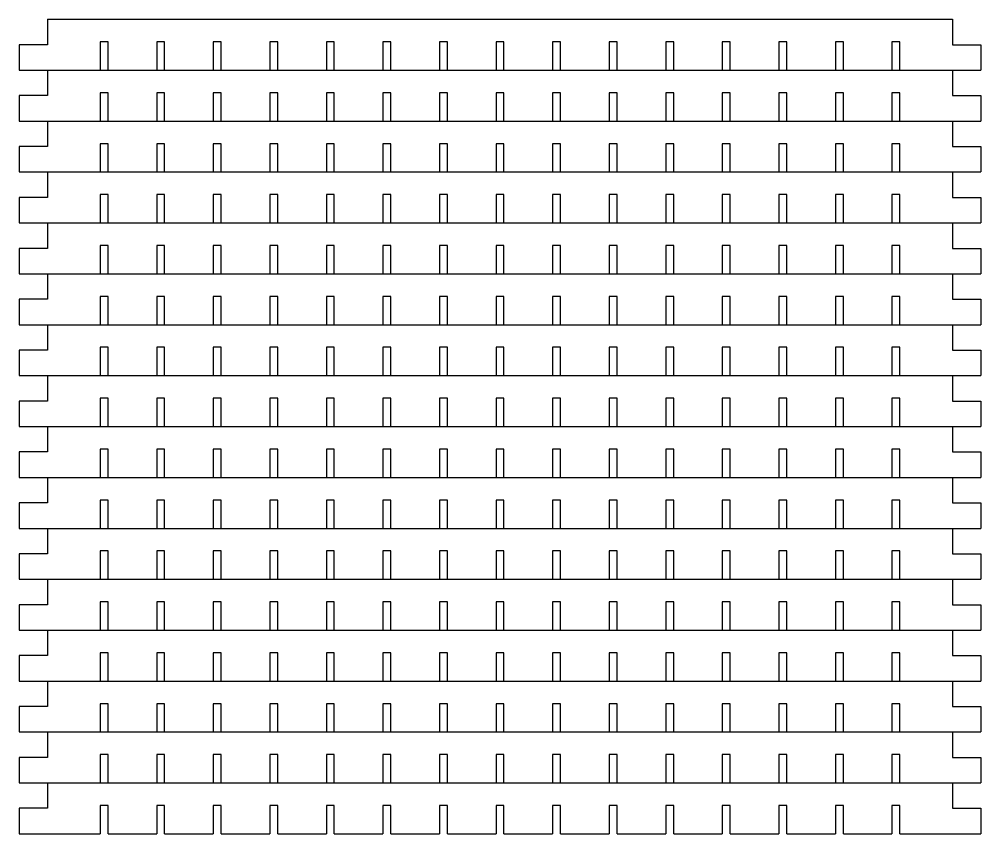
# Model space of a CAD drawing. Header units: millimetres. Extents: x 29 to 366, y 89 to 233.
# Drawn here: x 196.2 to 366.2, y 88.5 to 232.5 of the extents above; entities that cross this region are included whole.
import ezdxf

# ---------------------------------------------------------------- set-up
doc = ezdxf.new("R2010")
doc.units = ezdxf.units.MM

msp = doc.modelspace()

# ---------------------------------------------------------------- linework, layer by layer
at = {"color": 7, "linetype": 'Continuous', "lineweight": 25}
for p, q in [((201.25, 232.54), (201.25, 228.04)), ((201.25, 232.54), (361.25, 232.54)), ((361.25, 232.54), (361.25, 228.04)), ((196.25, 228.04), (196.25, 223.54)), ((201.25, 228.04), (196.25, 228.04)), ((211.95, 228.54), (210.55, 228.54)), ((210.55, 228.54), (210.55, 223.54)), ((211.95, 223.54), (211.95, 228.54)), ((221.95, 228.54), (220.55, 228.54)), ((220.55, 228.54), (220.55, 223.54)), ((221.95, 223.54), (221.95, 228.54)), ((231.95, 228.54), (230.55, 228.54)), ((230.55, 228.54), (230.55, 223.54)), ((231.95, 223.54), (231.95, 228.54)), ((241.95, 228.54), (240.55, 228.54)), ((240.55, 228.54), (240.55, 223.54)), ((241.95, 223.54), (241.95, 228.54)), ((251.95, 228.54), (250.55, 228.54)), ((250.55, 228.54), (250.55, 223.54)), ((251.95, 223.54), (251.95, 228.54)), ((261.95, 228.54), (260.55, 228.54)), ((260.55, 228.54), (260.55, 223.54)), ((261.95, 223.54), (261.95, 228.54)), ((271.95, 228.54), (270.55, 228.54)), ((270.55, 228.54), (270.55, 223.54)), ((271.95, 223.54), (271.95, 228.54)), ((281.95, 228.54), (280.55, 228.54)), ((280.55, 228.54), (280.55, 223.54)), ((281.95, 223.54), (281.95, 228.54)), ((291.95, 228.54), (290.55, 228.54)), ((290.55, 228.54), (290.55, 223.54)), ((291.95, 223.54), (291.95, 228.54)), ((301.95, 228.54), (300.55, 228.54)), ((300.55, 228.54), (300.55, 223.54)), ((301.95, 223.54), (301.95, 228.54)), ((311.95, 228.54), (310.55, 228.54)), ((310.55, 228.54), (310.55, 223.54)), ((311.95, 223.54), (311.95, 228.54)), ((321.95, 228.54), (320.55, 228.54)), ((320.55, 228.54), (320.55, 223.54)), ((321.95, 223.54), (321.95, 228.54)), ((331.95, 228.54), (330.55, 228.54)), ((330.55, 228.54), (330.55, 223.54)), ((331.95, 223.54), (331.95, 228.54)), ((341.95, 228.54), (340.55, 228.54)), ((340.55, 228.54), (340.55, 223.54)), ((341.95, 223.54), (341.95, 228.54)), ((351.95, 228.54), (350.55, 228.54)), ((350.55, 228.54), (350.55, 223.54)), ((351.95, 223.54), (351.95, 228.54)), ((361.25, 228.04), (366.25, 228.04)), ((366.25, 228.04), (366.25, 223.54)), ((196.25, 223.54), (210.55, 223.54)), ((201.25, 223.54), (201.25, 219.04)), ((201.25, 223.54), (361.25, 223.54)), ((211.95, 223.54), (220.55, 223.54)), ((221.95, 223.54), (230.55, 223.54)), ((231.95, 223.54), (240.55, 223.54)), ((241.95, 223.54), (250.55, 223.54)), ((251.95, 223.54), (260.55, 223.54)), ((261.95, 223.54), (270.55, 223.54)), ((271.95, 223.54), (280.55, 223.54)), ((281.95, 223.54), (290.55, 223.54)), ((291.95, 223.54), (300.55, 223.54)), ((301.95, 223.54), (310.55, 223.54)), ((311.95, 223.54), (320.55, 223.54)), ((321.95, 223.54), (330.55, 223.54)), ((331.95, 223.54), (340.55, 223.54)), ((341.95, 223.54), (350.55, 223.54)), ((351.95, 223.54), (366.25, 223.54)), ((361.25, 223.54), (361.25, 219.04)), ((211.95, 219.54), (210.55, 219.54)), ((210.55, 219.54), (210.55, 214.54)), ((211.95, 214.54), (211.95, 219.54)), ((221.95, 219.54), (220.55, 219.54)), ((220.55, 219.54), (220.55, 214.54)), ((221.95, 214.54), (221.95, 219.54)), ((231.95, 219.54), (230.55, 219.54)), ((230.55, 219.54), (230.55, 214.54)), ((231.95, 214.54), (231.95, 219.54)), ((240.55, 219.54), (240.55, 214.54)), ((241.95, 219.54), (240.55, 219.54)), ((241.95, 214.54), (241.95, 219.54)), ((250.55, 219.54), (250.55, 214.54)), ((251.95, 219.54), (250.55, 219.54)), ((251.95, 214.54), (251.95, 219.54)), ((260.55, 219.54), (260.55, 214.54)), ((261.95, 219.54), (260.55, 219.54)), ((261.95, 214.54), (261.95, 219.54)), ((270.55, 219.54), (270.55, 214.54)), ((271.95, 219.54), (270.55, 219.54)), ((271.95, 214.54), (271.95, 219.54)), ((280.55, 219.54), (280.55, 214.54)), ((281.95, 219.54), (280.55, 219.54)), ((281.95, 214.54), (281.95, 219.54)), ((290.55, 219.54), (290.55, 214.54)), ((291.95, 219.54), (290.55, 219.54)), ((291.95, 214.54), (291.95, 219.54)), ((301.95, 219.54), (300.55, 219.54)), ((300.55, 219.54), (300.55, 214.54)), ((301.95, 214.54), (301.95, 219.54)), ((310.55, 219.54), (310.55, 214.54)), ((311.95, 219.54), (310.55, 219.54)), ((311.95, 214.54), (311.95, 219.54)), ((321.95, 219.54), (320.55, 219.54)), ((320.55, 219.54), (320.55, 214.54)), ((321.95, 214.54), (321.95, 219.54)), ((330.55, 219.54), (330.55, 214.54)), ((331.95, 219.54), (330.55, 219.54)), ((331.95, 214.54), (331.95, 219.54)), ((341.95, 219.54), (340.55, 219.54)), ((340.55, 219.54), (340.55, 214.54)), ((341.95, 214.54), (341.95, 219.54)), ((351.95, 219.54), (350.55, 219.54)), ((350.55, 219.54), (350.55, 214.54)), ((351.95, 214.54), (351.95, 219.54)), ((196.25, 219.04), (196.25, 214.54)), ((201.25, 219.04), (196.25, 219.04)), ((361.25, 219.04), (366.25, 219.04)), ((366.25, 219.04), (366.25, 214.54)), ((196.25, 214.54), (210.55, 214.54)), ((201.25, 214.54), (201.25, 210.04)), ((201.25, 214.54), (361.25, 214.54)), ((211.95, 214.54), (220.55, 214.54)), ((221.95, 214.54), (230.55, 214.54)), ((231.95, 214.54), (240.55, 214.54)), ((241.95, 214.54), (250.55, 214.54)), ((251.95, 214.54), (260.55, 214.54)), ((261.95, 214.54), (270.55, 214.54)), ((271.95, 214.54), (280.55, 214.54)), ((281.95, 214.54), (290.55, 214.54)), ((291.95, 214.54), (300.55, 214.54)), ((301.95, 214.54), (310.55, 214.54)), ((311.95, 214.54), (320.55, 214.54)), ((321.95, 214.54), (330.55, 214.54)), ((331.95, 214.54), (340.55, 214.54)), ((341.95, 214.54), (350.55, 214.54)), ((351.95, 214.54), (366.25, 214.54)), ((361.25, 214.54), (361.25, 210.04)), ((196.25, 210.04), (196.25, 205.54)), ((201.25, 210.04), (196.25, 210.04)), ((211.95, 210.54), (210.55, 210.54)), ((210.55, 210.54), (210.55, 205.54)), ((211.95, 205.54), (211.95, 210.54)), ((221.95, 210.54), (220.55, 210.54)), ((220.55, 210.54), (220.55, 205.54)), ((221.95, 205.54), (221.95, 210.54)), ((231.95, 210.54), (230.55, 210.54)), ((230.55, 210.54), (230.55, 205.54)), ((231.95, 205.54), (231.95, 210.54)), ((241.95, 210.54), (240.55, 210.54)), ((240.55, 210.54), (240.55, 205.54)), ((241.95, 205.54), (241.95, 210.54)), ((251.95, 210.54), (250.55, 210.54)), ((250.55, 210.54), (250.55, 205.54)), ((251.95, 205.54), (251.95, 210.54)), ((261.95, 210.54), (260.55, 210.54)), ((260.55, 210.54), (260.55, 205.54)), ((261.95, 205.54), (261.95, 210.54)), ((271.95, 210.54), (270.55, 210.54)), ((270.55, 210.54), (270.55, 205.54)), ((271.95, 205.54), (271.95, 210.54)), ((281.95, 210.54), (280.55, 210.54)), ((280.55, 210.54), (280.55, 205.54)), ((281.95, 205.54), (281.95, 210.54)), ((291.95, 210.54), (290.55, 210.54)), ((290.55, 210.54), (290.55, 205.54)), ((291.95, 205.54), (291.95, 210.54)), ((301.95, 210.54), (300.55, 210.54)), ((300.55, 210.54), (300.55, 205.54)), ((301.95, 205.54), (301.95, 210.54)), ((311.95, 210.54), (310.55, 210.54)), ((310.55, 210.54), (310.55, 205.54)), ((311.95, 205.54), (311.95, 210.54)), ((321.95, 210.54), (320.55, 210.54)), ((320.55, 210.54), (320.55, 205.54)), ((321.95, 205.54), (321.95, 210.54)), ((331.95, 210.54), (330.55, 210.54)), ((330.55, 210.54), (330.55, 205.54)), ((331.95, 205.54), (331.95, 210.54)), ((341.95, 210.54), (340.55, 210.54)), ((340.55, 210.54), (340.55, 205.54)), ((341.95, 205.54), (341.95, 210.54)), ((351.95, 210.54), (350.55, 210.54)), ((350.55, 210.54), (350.55, 205.54)), ((351.95, 205.54), (351.95, 210.54)), ((361.25, 210.04), (366.25, 210.04)), ((366.25, 210.04), (366.25, 205.54)), ((196.25, 205.54), (210.55, 205.54)), ((201.25, 205.54), (201.25, 201.04)), ((201.25, 205.54), (361.25, 205.54)), ((211.95, 205.54), (220.55, 205.54)), ((221.95, 205.54), (230.55, 205.54)), ((231.95, 205.54), (240.55, 205.54)), ((241.95, 205.54), (250.55, 205.54)), ((251.95, 205.54), (260.55, 205.54)), ((261.95, 205.54), (270.55, 205.54)), ((271.95, 205.54), (280.55, 205.54)), ((281.95, 205.54), (290.55, 205.54)), ((291.95, 205.54), (300.55, 205.54)), ((301.95, 205.54), (310.55, 205.54)), ((311.95, 205.54), (320.55, 205.54)), ((321.95, 205.54), (330.55, 205.54)), ((331.95, 205.54), (340.55, 205.54)), ((341.95, 205.54), (350.55, 205.54)), ((351.95, 205.54), (366.25, 205.54)), ((361.25, 205.54), (361.25, 201.04)), ((196.25, 201.04), (196.25, 196.54)), ((201.25, 201.04), (196.25, 201.04)), ((211.95, 201.54), (210.55, 201.54)), ((210.55, 201.54), (210.55, 196.54)), ((211.95, 196.54), (211.95, 201.54)), ((221.95, 201.54), (220.55, 201.54)), ((220.55, 201.54), (220.55, 196.54)), ((221.95, 196.54), (221.95, 201.54)), ((231.95, 201.54), (230.55, 201.54)), ((230.55, 201.54), (230.55, 196.54)), ((231.95, 196.54), (231.95, 201.54)), ((241.95, 201.54), (240.55, 201.54)), ((240.55, 201.54), (240.55, 196.54)), ((241.95, 196.54), (241.95, 201.54)), ((251.95, 201.54), (250.55, 201.54)), ((250.55, 201.54), (250.55, 196.54)), ((251.95, 196.54), (251.95, 201.54)), ((261.95, 201.54), (260.55, 201.54)), ((260.55, 201.54), (260.55, 196.54)), ((261.95, 196.54), (261.95, 201.54)), ((271.95, 201.54), (270.55, 201.54)), ((270.55, 201.54), (270.55, 196.54)), ((271.95, 196.54), (271.95, 201.54)), ((281.95, 201.54), (280.55, 201.54)), ((280.55, 201.54), (280.55, 196.54)), ((281.95, 196.54), (281.95, 201.54)), ((291.95, 201.54), (290.55, 201.54)), ((290.55, 201.54), (290.55, 196.54)), ((291.95, 196.54), (291.95, 201.54)), ((301.95, 201.54), (300.55, 201.54)), ((300.55, 201.54), (300.55, 196.54)), ((301.95, 196.54), (301.95, 201.54)), ((311.95, 201.54), (310.55, 201.54)), ((310.55, 201.54), (310.55, 196.54)), ((311.95, 196.54), (311.95, 201.54)), ((321.95, 201.54), (320.55, 201.54)), ((320.55, 201.54), (320.55, 196.54)), ((321.95, 196.54), (321.95, 201.54)), ((331.95, 201.54), (330.55, 201.54)), ((330.55, 201.54), (330.55, 196.54)), ((331.95, 196.54), (331.95, 201.54)), ((341.95, 201.54), (340.55, 201.54)), ((340.55, 201.54), (340.55, 196.54)), ((341.95, 196.54), (341.95, 201.54)), ((351.95, 201.54), (350.55, 201.54)), ((350.55, 201.54), (350.55, 196.54)), ((351.95, 196.54), (351.95, 201.54)), ((361.25, 201.04), (366.25, 201.04)), ((366.25, 201.04), (366.25, 196.54)), ((196.25, 196.54), (210.55, 196.54)), ((201.25, 196.54), (201.25, 192.04)), ((201.25, 196.54), (361.25, 196.54)), ((211.95, 196.54), (220.55, 196.54)), ((221.95, 196.54), (230.55, 196.54)), ((231.95, 196.54), (240.55, 196.54)), ((241.95, 196.54), (250.55, 196.54)), ((251.95, 196.54), (260.55, 196.54)), ((261.95, 196.54), (270.55, 196.54)), ((271.95, 196.54), (280.55, 196.54)), ((281.95, 196.54), (290.55, 196.54)), ((291.95, 196.54), (300.55, 196.54)), ((301.95, 196.54), (310.55, 196.54)), ((311.95, 196.54), (320.55, 196.54)), ((321.95, 196.54), (330.55, 196.54)), ((331.95, 196.54), (340.55, 196.54)), ((341.95, 196.54), (350.55, 196.54)), ((351.95, 196.54), (366.25, 196.54)), ((361.25, 196.54), (361.25, 192.04)), ((211.95, 192.54), (210.55, 192.54)), ((210.55, 192.54), (210.55, 187.54)), ((211.95, 187.54), (211.95, 192.54)), ((221.95, 192.54), (220.55, 192.54)), ((220.55, 192.54), (220.55, 187.54)), ((221.95, 187.54), (221.95, 192.54)), ((231.95, 192.54), (230.55, 192.54)), ((230.55, 192.54), (230.55, 187.54)), ((231.95, 187.54), (231.95, 192.54)), ((241.95, 192.54), (240.55, 192.54)), ((240.55, 192.54), (240.55, 187.54)), ((241.95, 187.54), (241.95, 192.54)), ((251.95, 192.54), (250.55, 192.54)), ((250.55, 192.54), (250.55, 187.54)), ((251.95, 187.54), (251.95, 192.54)), ((261.95, 192.54), (260.55, 192.54)), ((260.55, 192.54), (260.55, 187.54)), ((261.95, 187.54), (261.95, 192.54)), ((271.95, 192.54), (270.55, 192.54)), ((270.55, 192.54), (270.55, 187.54)), ((271.95, 187.54), (271.95, 192.54)), ((281.95, 192.54), (280.55, 192.54)), ((280.55, 192.54), (280.55, 187.54)), ((281.95, 187.54), (281.95, 192.54)), ((291.95, 192.54), (290.55, 192.54)), ((290.55, 192.54), (290.55, 187.54)), ((291.95, 187.54), (291.95, 192.54)), ((301.95, 192.54), (300.55, 192.54)), ((300.55, 192.54), (300.55, 187.54)), ((301.95, 187.54), (301.95, 192.54)), ((311.95, 192.54), (310.55, 192.54)), ((310.55, 192.54), (310.55, 187.54)), ((311.95, 187.54), (311.95, 192.54)), ((321.95, 192.54), (320.55, 192.54)), ((320.55, 192.54), (320.55, 187.54)), ((321.95, 187.54), (321.95, 192.54)), ((331.95, 192.54), (330.55, 192.54)), ((330.55, 192.54), (330.55, 187.54)), ((331.95, 187.54), (331.95, 192.54)), ((341.95, 192.54), (340.55, 192.54)), ((340.55, 192.54), (340.55, 187.54)), ((341.95, 187.54), (341.95, 192.54)), ((351.95, 192.54), (350.55, 192.54)), ((350.55, 192.54), (350.55, 187.54)), ((351.95, 187.54), (351.95, 192.54)), ((196.25, 192.04), (196.25, 187.54)), ((201.25, 192.04), (196.25, 192.04)), ((361.25, 192.04), (366.25, 192.04)), ((366.25, 192.04), (366.25, 187.54)), ((196.25, 187.54), (210.55, 187.54)), ((201.25, 187.54), (201.25, 183.04)), ((201.25, 187.54), (361.25, 187.54)), ((211.95, 187.54), (220.55, 187.54)), ((221.95, 187.54), (230.55, 187.54)), ((231.95, 187.54), (240.55, 187.54)), ((241.95, 187.54), (250.55, 187.54)), ((251.95, 187.54), (260.55, 187.54)), ((261.95, 187.54), (270.55, 187.54)), ((271.95, 187.54), (280.55, 187.54)), ((281.95, 187.54), (290.55, 187.54)), ((291.95, 187.54), (300.55, 187.54)), ((301.95, 187.54), (310.55, 187.54)), ((311.95, 187.54), (320.55, 187.54)), ((321.95, 187.54), (330.55, 187.54)), ((331.95, 187.54), (340.55, 187.54)), ((341.95, 187.54), (350.55, 187.54)), ((351.95, 187.54), (366.25, 187.54)), ((361.25, 187.54), (361.25, 183.04)), ((196.25, 183.04), (196.25, 178.54)), ((201.25, 183.04), (196.25, 183.04)), ((211.95, 183.54), (210.55, 183.54)), ((210.55, 183.54), (210.55, 178.54)), ((211.95, 178.54), (211.95, 183.54)), ((221.95, 183.54), (220.55, 183.54)), ((220.55, 183.54), (220.55, 178.54)), ((221.95, 178.54), (221.95, 183.54)), ((231.95, 183.54), (230.55, 183.54)), ((230.55, 183.54), (230.55, 178.54)), ((231.95, 178.54), (231.95, 183.54)), ((241.95, 183.54), (240.55, 183.54)), ((240.55, 183.54), (240.55, 178.54)), ((241.95, 178.54), (241.95, 183.54)), ((251.95, 183.54), (250.55, 183.54)), ((250.55, 183.54), (250.55, 178.54)), ((251.95, 178.54), (251.95, 183.54)), ((261.95, 183.54), (260.55, 183.54)), ((260.55, 183.54), (260.55, 178.54)), ((261.95, 178.54), (261.95, 183.54)), ((271.95, 183.54), (270.55, 183.54)), ((270.55, 183.54), (270.55, 178.54)), ((271.95, 178.54), (271.95, 183.54)), ((281.95, 183.54), (280.55, 183.54)), ((280.55, 183.54), (280.55, 178.54)), ((281.95, 178.54), (281.95, 183.54)), ((291.95, 183.54), (290.55, 183.54)), ((290.55, 183.54), (290.55, 178.54)), ((291.95, 178.54), (291.95, 183.54)), ((301.95, 183.54), (300.55, 183.54)), ((300.55, 183.54), (300.55, 178.54)), ((301.95, 178.54), (301.95, 183.54)), ((311.95, 183.54), (310.55, 183.54)), ((310.55, 183.54), (310.55, 178.54)), ((311.95, 178.54), (311.95, 183.54)), ((321.95, 183.54), (320.55, 183.54)), ((320.55, 183.54), (320.55, 178.54)), ((321.95, 178.54), (321.95, 183.54)), ((331.95, 183.54), (330.55, 183.54)), ((330.55, 183.54), (330.55, 178.54)), ((331.95, 178.54), (331.95, 183.54)), ((341.95, 183.54), (340.55, 183.54)), ((340.55, 183.54), (340.55, 178.54)), ((341.95, 178.54), (341.95, 183.54)), ((351.95, 183.54), (350.55, 183.54)), ((350.55, 183.54), (350.55, 178.54)), ((351.95, 178.54), (351.95, 183.54)), ((361.25, 183.04), (366.25, 183.04)), ((366.25, 183.04), (366.25, 178.54)), ((196.25, 178.54), (210.55, 178.54)), ((201.25, 178.54), (201.25, 174.04)), ((201.25, 178.54), (361.25, 178.54)), ((211.95, 178.54), (220.55, 178.54)), ((221.95, 178.54), (230.55, 178.54)), ((231.95, 178.54), (240.55, 178.54)), ((241.95, 178.54), (250.55, 178.54)), ((251.95, 178.54), (260.55, 178.54)), ((261.95, 178.54), (270.55, 178.54)), ((271.95, 178.54), (280.55, 178.54)), ((281.95, 178.54), (290.55, 178.54)), ((291.95, 178.54), (300.55, 178.54)), ((301.95, 178.54), (310.55, 178.54)), ((311.95, 178.54), (320.55, 178.54)), ((321.95, 178.54), (330.55, 178.54)), ((331.95, 178.54), (340.55, 178.54)), ((341.95, 178.54), (350.55, 178.54)), ((351.95, 178.54), (366.25, 178.54)), ((361.25, 178.54), (361.25, 174.04)), ((196.25, 174.04), (196.25, 169.54)), ((201.25, 174.04), (196.25, 174.04)), ((211.95, 174.54), (210.55, 174.54)), ((210.55, 174.54), (210.55, 169.54)), ((211.95, 169.54), (211.95, 174.54)), ((221.95, 174.54), (220.55, 174.54)), ((220.55, 174.54), (220.55, 169.54)), ((221.95, 169.54), (221.95, 174.54)), ((231.95, 174.54), (230.55, 174.54)), ((230.55, 174.54), (230.55, 169.54)), ((231.95, 169.54), (231.95, 174.54)), ((241.95, 174.54), (240.55, 174.54)), ((240.55, 174.54), (240.55, 169.54)), ((241.95, 169.54), (241.95, 174.54)), ((251.95, 174.54), (250.55, 174.54)), ((250.55, 174.54), (250.55, 169.54)), ((251.95, 169.54), (251.95, 174.54)), ((261.95, 174.54), (260.55, 174.54)), ((260.55, 174.54), (260.55, 169.54)), ((261.95, 169.54), (261.95, 174.54)), ((271.95, 174.54), (270.55, 174.54)), ((270.55, 174.54), (270.55, 169.54)), ((271.95, 169.54), (271.95, 174.54)), ((281.95, 174.54), (280.55, 174.54)), ((280.55, 174.54), (280.55, 169.54)), ((281.95, 169.54), (281.95, 174.54)), ((291.95, 174.54), (290.55, 174.54)), ((290.55, 174.54), (290.55, 169.54)), ((291.95, 169.54), (291.95, 174.54)), ((301.95, 174.54), (300.55, 174.54)), ((300.55, 174.54), (300.55, 169.54)), ((301.95, 169.54), (301.95, 174.54)), ((311.95, 174.54), (310.55, 174.54)), ((310.55, 174.54), (310.55, 169.54)), ((311.95, 169.54), (311.95, 174.54)), ((321.95, 174.54), (320.55, 174.54)), ((320.55, 174.54), (320.55, 169.54)), ((321.95, 169.54), (321.95, 174.54)), ((331.95, 174.54), (330.55, 174.54)), ((330.55, 174.54), (330.55, 169.54)), ((331.95, 169.54), (331.95, 174.54)), ((341.95, 174.54), (340.55, 174.54)), ((340.55, 174.54), (340.55, 169.54)), ((341.95, 169.54), (341.95, 174.54)), ((351.95, 174.54), (350.55, 174.54)), ((350.55, 174.54), (350.55, 169.54)), ((351.95, 169.54), (351.95, 174.54)), ((361.25, 174.04), (366.25, 174.04)), ((366.25, 174.04), (366.25, 169.54)), ((196.25, 169.54), (210.55, 169.54)), ((201.25, 169.54), (201.25, 165.04)), ((201.25, 169.54), (361.25, 169.54)), ((211.95, 169.54), (220.55, 169.54)), ((221.95, 169.54), (230.55, 169.54)), ((231.95, 169.54), (240.55, 169.54)), ((241.95, 169.54), (250.55, 169.54)), ((251.95, 169.54), (260.55, 169.54)), ((261.95, 169.54), (270.55, 169.54)), ((271.95, 169.54), (280.55, 169.54)), ((281.95, 169.54), (290.55, 169.54)), ((291.95, 169.54), (300.55, 169.54)), ((301.95, 169.54), (310.55, 169.54)), ((311.95, 169.54), (320.55, 169.54)), ((321.95, 169.54), (330.55, 169.54)), ((331.95, 169.54), (340.55, 169.54)), ((341.95, 169.54), (350.55, 169.54)), ((351.95, 169.54), (366.25, 169.54)), ((361.25, 169.54), (361.25, 165.04)), ((196.25, 165.04), (196.25, 160.54)), ((201.25, 165.04), (196.25, 165.04)), ((211.95, 165.54), (210.55, 165.54)), ((210.55, 165.54), (210.55, 160.54)), ((211.95, 160.54), (211.95, 165.54)), ((221.95, 165.54), (220.55, 165.54)), ((220.55, 165.54), (220.55, 160.54)), ((221.95, 160.54), (221.95, 165.54)), ((231.95, 165.54), (230.55, 165.54)), ((230.55, 165.54), (230.55, 160.54)), ((231.95, 160.54), (231.95, 165.54)), ((241.95, 165.54), (240.55, 165.54)), ((240.55, 165.54), (240.55, 160.54)), ((241.95, 160.54), (241.95, 165.54)), ((251.95, 165.54), (250.55, 165.54)), ((250.55, 165.54), (250.55, 160.54)), ((251.95, 160.54), (251.95, 165.54)), ((261.95, 165.54), (260.55, 165.54)), ((260.55, 165.54), (260.55, 160.54)), ((261.95, 160.54), (261.95, 165.54)), ((271.95, 165.54), (270.55, 165.54)), ((270.55, 165.54), (270.55, 160.54)), ((271.95, 160.54), (271.95, 165.54)), ((281.95, 165.54), (280.55, 165.54)), ((280.55, 165.54), (280.55, 160.54)), ((281.95, 160.54), (281.95, 165.54)), ((291.95, 165.54), (290.55, 165.54)), ((290.55, 165.54), (290.55, 160.54)), ((291.95, 160.54), (291.95, 165.54)), ((301.95, 165.54), (300.55, 165.54)), ((300.55, 165.54), (300.55, 160.54)), ((301.95, 160.54), (301.95, 165.54)), ((311.95, 165.54), (310.55, 165.54)), ((310.55, 165.54), (310.55, 160.54)), ((311.95, 160.54), (311.95, 165.54)), ((321.95, 165.54), (320.55, 165.54)), ((320.55, 165.54), (320.55, 160.54)), ((321.95, 160.54), (321.95, 165.54)), ((331.95, 165.54), (330.55, 165.54)), ((330.55, 165.54), (330.55, 160.54)), ((331.95, 160.54), (331.95, 165.54)), ((341.95, 165.54), (340.55, 165.54)), ((340.55, 165.54), (340.55, 160.54)), ((341.95, 160.54), (341.95, 165.54)), ((351.95, 165.54), (350.55, 165.54)), ((350.55, 165.54), (350.55, 160.54)), ((351.95, 160.54), (351.95, 165.54)), ((361.25, 165.04), (366.25, 165.04)), ((366.25, 165.04), (366.25, 160.54)), ((196.25, 160.54), (210.55, 160.54)), ((201.25, 160.54), (201.25, 156.04)), ((201.25, 160.54), (361.25, 160.54)), ((211.95, 160.54), (220.55, 160.54)), ((221.95, 160.54), (230.55, 160.54)), ((231.95, 160.54), (240.55, 160.54)), ((241.95, 160.54), (250.55, 160.54)), ((251.95, 160.54), (260.55, 160.54)), ((261.95, 160.54), (270.55, 160.54)), ((271.95, 160.54), (280.55, 160.54)), ((281.95, 160.54), (290.55, 160.54)), ((291.95, 160.54), (300.55, 160.54)), ((301.95, 160.54), (310.55, 160.54)), ((311.95, 160.54), (320.55, 160.54)), ((321.95, 160.54), (330.55, 160.54)), ((331.95, 160.54), (340.55, 160.54)), ((341.95, 160.54), (350.55, 160.54)), ((351.95, 160.54), (366.25, 160.54)), ((361.25, 160.54), (361.25, 156.04)), ((211.95, 156.54), (210.55, 156.54)), ((210.55, 156.54), (210.55, 151.54)), ((211.95, 151.54), (211.95, 156.54)), ((221.95, 156.54), (220.55, 156.54)), ((220.55, 156.54), (220.55, 151.54)), ((221.95, 151.54), (221.95, 156.54)), ((231.95, 156.54), (230.55, 156.54)), ((230.55, 156.54), (230.55, 151.54)), ((231.95, 151.54), (231.95, 156.54)), ((241.95, 156.54), (240.55, 156.54)), ((240.55, 156.54), (240.55, 151.54)), ((241.95, 151.54), (241.95, 156.54)), ((251.95, 156.54), (250.55, 156.54)), ((250.55, 156.54), (250.55, 151.54)), ((251.95, 151.54), (251.95, 156.54)), ((261.95, 156.54), (260.55, 156.54)), ((260.55, 156.54), (260.55, 151.54)), ((261.95, 151.54), (261.95, 156.54)), ((271.95, 156.54), (270.55, 156.54)), ((270.55, 156.54), (270.55, 151.54)), ((271.95, 151.54), (271.95, 156.54)), ((281.95, 156.54), (280.55, 156.54)), ((280.55, 156.54), (280.55, 151.54)), ((281.95, 151.54), (281.95, 156.54)), ((291.95, 156.54), (290.55, 156.54)), ((290.55, 156.54), (290.55, 151.54)), ((291.95, 151.54), (291.95, 156.54)), ((301.95, 156.54), (300.55, 156.54)), ((300.55, 156.54), (300.55, 151.54)), ((301.95, 151.54), (301.95, 156.54)), ((311.95, 156.54), (310.55, 156.54)), ((310.55, 156.54), (310.55, 151.54)), ((311.95, 151.54), (311.95, 156.54)), ((321.95, 156.54), (320.55, 156.54)), ((320.55, 156.54), (320.55, 151.54)), ((321.95, 151.54), (321.95, 156.54)), ((331.95, 156.54), (330.55, 156.54)), ((330.55, 156.54), (330.55, 151.54)), ((331.95, 151.54), (331.95, 156.54)), ((341.95, 156.54), (340.55, 156.54)), ((340.55, 156.54), (340.55, 151.54)), ((341.95, 151.54), (341.95, 156.54)), ((351.95, 156.54), (350.55, 156.54)), ((350.55, 156.54), (350.55, 151.54)), ((351.95, 151.54), (351.95, 156.54)), ((196.25, 156.04), (196.25, 151.54)), ((201.25, 156.04), (196.25, 156.04)), ((361.25, 156.04), (366.25, 156.04)), ((366.25, 156.04), (366.25, 151.54)), ((196.25, 151.54), (210.55, 151.54)), ((201.25, 151.54), (201.25, 147.04)), ((201.25, 151.54), (361.25, 151.54)), ((211.95, 151.54), (220.55, 151.54)), ((221.95, 151.54), (230.55, 151.54)), ((231.95, 151.54), (240.55, 151.54)), ((241.95, 151.54), (250.55, 151.54)), ((251.95, 151.54), (260.55, 151.54)), ((261.95, 151.54), (270.55, 151.54)), ((271.95, 151.54), (280.55, 151.54)), ((281.95, 151.54), (290.55, 151.54)), ((291.95, 151.54), (300.55, 151.54)), ((301.95, 151.54), (310.55, 151.54)), ((311.95, 151.54), (320.55, 151.54)), ((321.95, 151.54), (330.55, 151.54)), ((331.95, 151.54), (340.55, 151.54)), ((341.95, 151.54), (350.55, 151.54)), ((351.95, 151.54), (366.25, 151.54)), ((361.25, 151.54), (361.25, 147.04)), ((196.25, 147.04), (196.25, 142.54)), ((201.25, 147.04), (196.25, 147.04)), ((211.95, 147.54), (210.55, 147.54)), ((210.55, 147.54), (210.55, 142.54)), ((211.95, 142.54), (211.95, 147.54)), ((221.95, 147.54), (220.55, 147.54)), ((220.55, 147.54), (220.55, 142.54)), ((221.95, 142.54), (221.95, 147.54)), ((231.95, 147.54), (230.55, 147.54)), ((230.55, 147.54), (230.55, 142.54)), ((231.95, 142.54), (231.95, 147.54)), ((241.95, 147.54), (240.55, 147.54)), ((240.55, 147.54), (240.55, 142.54)), ((241.95, 142.54), (241.95, 147.54)), ((251.95, 147.54), (250.55, 147.54)), ((250.55, 147.54), (250.55, 142.54)), ((251.95, 142.54), (251.95, 147.54)), ((261.95, 147.54), (260.55, 147.54)), ((260.55, 147.54), (260.55, 142.54)), ((261.95, 142.54), (261.95, 147.54)), ((271.95, 147.54), (270.55, 147.54)), ((270.55, 147.54), (270.55, 142.54)), ((271.95, 142.54), (271.95, 147.54)), ((281.95, 147.54), (280.55, 147.54)), ((280.55, 147.54), (280.55, 142.54)), ((281.95, 142.54), (281.95, 147.54)), ((291.95, 147.54), (290.55, 147.54)), ((290.55, 147.54), (290.55, 142.54)), ((291.95, 142.54), (291.95, 147.54)), ((301.95, 147.54), (300.55, 147.54)), ((300.55, 147.54), (300.55, 142.54)), ((301.95, 142.54), (301.95, 147.54)), ((311.95, 147.54), (310.55, 147.54)), ((310.55, 147.54), (310.55, 142.54)), ((311.95, 142.54), (311.95, 147.54)), ((321.95, 147.54), (320.55, 147.54)), ((320.55, 147.54), (320.55, 142.54)), ((321.95, 142.54), (321.95, 147.54)), ((331.95, 147.54), (330.55, 147.54)), ((330.55, 147.54), (330.55, 142.54)), ((331.95, 142.54), (331.95, 147.54)), ((341.95, 147.54), (340.55, 147.54)), ((340.55, 147.54), (340.55, 142.54)), ((341.95, 142.54), (341.95, 147.54)), ((351.95, 147.54), (350.55, 147.54)), ((350.55, 147.54), (350.55, 142.54)), ((351.95, 142.54), (351.95, 147.54)), ((361.25, 147.04), (366.25, 147.04)), ((366.25, 147.04), (366.25, 142.54)), ((196.25, 142.54), (210.55, 142.54)), ((201.25, 142.54), (201.25, 138.04)), ((201.25, 142.54), (361.25, 142.54)), ((211.95, 142.54), (220.55, 142.54)), ((221.95, 142.54), (230.55, 142.54)), ((231.95, 142.54), (240.55, 142.54)), ((241.95, 142.54), (250.55, 142.54)), ((251.95, 142.54), (260.55, 142.54)), ((261.95, 142.54), (270.55, 142.54)), ((271.95, 142.54), (280.55, 142.54)), ((281.95, 142.54), (290.55, 142.54)), ((291.95, 142.54), (300.55, 142.54)), ((301.95, 142.54), (310.55, 142.54)), ((311.95, 142.54), (320.55, 142.54)), ((321.95, 142.54), (330.55, 142.54)), ((331.95, 142.54), (340.55, 142.54)), ((341.95, 142.54), (350.55, 142.54)), ((351.95, 142.54), (366.25, 142.54)), ((361.25, 142.54), (361.25, 138.04)), ((196.25, 138.04), (196.25, 133.54)), ((201.25, 138.04), (196.25, 138.04)), ((211.95, 138.54), (210.55, 138.54)), ((210.55, 138.54), (210.55, 133.54)), ((211.95, 133.54), (211.95, 138.54)), ((221.95, 138.54), (220.55, 138.54)), ((220.55, 138.54), (220.55, 133.54)), ((221.95, 133.54), (221.95, 138.54)), ((231.95, 138.54), (230.55, 138.54)), ((230.55, 138.54), (230.55, 133.54)), ((231.95, 133.54), (231.95, 138.54)), ((241.95, 138.54), (240.55, 138.54)), ((240.55, 138.54), (240.55, 133.54)), ((241.95, 133.54), (241.95, 138.54)), ((251.95, 138.54), (250.55, 138.54)), ((250.55, 138.54), (250.55, 133.54)), ((251.95, 133.54), (251.95, 138.54)), ((261.95, 138.54), (260.55, 138.54)), ((260.55, 138.54), (260.55, 133.54)), ((261.95, 133.54), (261.95, 138.54)), ((271.95, 138.54), (270.55, 138.54)), ((270.55, 138.54), (270.55, 133.54)), ((271.95, 133.54), (271.95, 138.54)), ((281.95, 138.54), (280.55, 138.54)), ((280.55, 138.54), (280.55, 133.54)), ((281.95, 133.54), (281.95, 138.54)), ((291.95, 138.54), (290.55, 138.54)), ((290.55, 138.54), (290.55, 133.54)), ((291.95, 133.54), (291.95, 138.54)), ((301.95, 138.54), (300.55, 138.54)), ((300.55, 138.54), (300.55, 133.54)), ((301.95, 133.54), (301.95, 138.54)), ((311.95, 138.54), (310.55, 138.54)), ((310.55, 138.54), (310.55, 133.54)), ((311.95, 133.54), (311.95, 138.54)), ((321.95, 138.54), (320.55, 138.54)), ((320.55, 138.54), (320.55, 133.54)), ((321.95, 133.54), (321.95, 138.54)), ((331.95, 138.54), (330.55, 138.54)), ((330.55, 138.54), (330.55, 133.54)), ((331.95, 133.54), (331.95, 138.54)), ((341.95, 138.54), (340.55, 138.54)), ((340.55, 138.54), (340.55, 133.54)), ((341.95, 133.54), (341.95, 138.54)), ((351.95, 138.54), (350.55, 138.54)), ((350.55, 138.54), (350.55, 133.54)), ((351.95, 133.54), (351.95, 138.54)), ((361.25, 138.04), (366.25, 138.04)), ((366.25, 138.04), (366.25, 133.54)), ((196.25, 133.54), (210.55, 133.54)), ((201.25, 133.54), (201.25, 129.04)), ((201.25, 133.54), (361.25, 133.54)), ((211.95, 133.54), (220.55, 133.54)), ((221.95, 133.54), (230.55, 133.54)), ((231.95, 133.54), (240.55, 133.54)), ((241.95, 133.54), (250.55, 133.54)), ((251.95, 133.54), (260.55, 133.54)), ((261.95, 133.54), (270.55, 133.54)), ((271.95, 133.54), (280.55, 133.54)), ((281.95, 133.54), (290.55, 133.54)), ((291.95, 133.54), (300.55, 133.54)), ((301.95, 133.54), (310.55, 133.54)), ((311.95, 133.54), (320.55, 133.54)), ((321.95, 133.54), (330.55, 133.54)), ((331.95, 133.54), (340.55, 133.54)), ((341.95, 133.54), (350.55, 133.54)), ((351.95, 133.54), (366.25, 133.54)), ((361.25, 133.54), (361.25, 129.04)), ((211.95, 129.54), (210.55, 129.54)), ((210.55, 129.54), (210.55, 124.54)), ((211.95, 124.54), (211.95, 129.54)), ((221.95, 129.54), (220.55, 129.54)), ((220.55, 129.54), (220.55, 124.54)), ((221.95, 124.54), (221.95, 129.54)), ((231.95, 129.54), (230.55, 129.54)), ((230.55, 129.54), (230.55, 124.54)), ((231.95, 124.54), (231.95, 129.54)), ((241.95, 129.54), (240.55, 129.54)), ((240.55, 129.54), (240.55, 124.54)), ((241.95, 124.54), (241.95, 129.54)), ((250.55, 129.54), (250.55, 124.54)), ((251.95, 129.54), (250.55, 129.54)), ((251.95, 124.54), (251.95, 129.54)), ((261.95, 129.54), (260.55, 129.54)), ((260.55, 129.54), (260.55, 124.54)), ((261.95, 124.54), (261.95, 129.54)), ((270.55, 129.54), (270.55, 124.54)), ((271.95, 129.54), (270.55, 129.54)), ((271.95, 124.54), (271.95, 129.54)), ((281.95, 129.54), (280.55, 129.54)), ((280.55, 129.54), (280.55, 124.54)), ((281.95, 124.54), (281.95, 129.54)), ((290.55, 129.54), (290.55, 124.54)), ((291.95, 129.54), (290.55, 129.54)), ((291.95, 124.54), (291.95, 129.54)), ((301.95, 129.54), (300.55, 129.54)), ((300.55, 129.54), (300.55, 124.54)), ((301.95, 124.54), (301.95, 129.54)), ((310.55, 129.54), (310.55, 124.54)), ((311.95, 129.54), (310.55, 129.54)), ((311.95, 124.54), (311.95, 129.54)), ((321.95, 129.54), (320.55, 129.54)), ((320.55, 129.54), (320.55, 124.54)), ((321.95, 124.54), (321.95, 129.54)), ((331.95, 129.54), (330.55, 129.54)), ((330.55, 129.54), (330.55, 124.54)), ((331.95, 124.54), (331.95, 129.54)), ((341.95, 129.54), (340.55, 129.54)), ((340.55, 129.54), (340.55, 124.54)), ((341.95, 124.54), (341.95, 129.54)), ((351.95, 129.54), (350.55, 129.54)), ((350.55, 129.54), (350.55, 124.54)), ((351.95, 124.54), (351.95, 129.54)), ((196.25, 129.04), (196.25, 124.54)), ((201.25, 129.04), (196.25, 129.04)), ((361.25, 129.04), (366.25, 129.04)), ((366.25, 129.04), (366.25, 124.54)), ((196.25, 124.54), (210.55, 124.54)), ((201.25, 124.54), (201.25, 120.04)), ((201.25, 124.54), (361.25, 124.54)), ((211.95, 124.54), (220.55, 124.54)), ((221.95, 124.54), (230.55, 124.54)), ((231.95, 124.54), (240.55, 124.54)), ((241.95, 124.54), (250.55, 124.54)), ((251.95, 124.54), (260.55, 124.54)), ((261.95, 124.54), (270.55, 124.54)), ((271.95, 124.54), (280.55, 124.54)), ((281.95, 124.54), (290.55, 124.54)), ((291.95, 124.54), (300.55, 124.54)), ((301.95, 124.54), (310.55, 124.54)), ((311.95, 124.54), (320.55, 124.54)), ((321.95, 124.54), (330.55, 124.54)), ((331.95, 124.54), (340.55, 124.54)), ((341.95, 124.54), (350.55, 124.54)), ((351.95, 124.54), (366.25, 124.54)), ((361.25, 124.54), (361.25, 120.04)), ((196.25, 120.04), (196.25, 115.54)), ((201.25, 120.04), (196.25, 120.04)), ((211.95, 120.54), (210.55, 120.54)), ((210.55, 120.54), (210.55, 115.54)), ((211.95, 115.54), (211.95, 120.54)), ((221.95, 120.54), (220.55, 120.54)), ((220.55, 120.54), (220.55, 115.54)), ((221.95, 115.54), (221.95, 120.54)), ((231.95, 120.54), (230.55, 120.54)), ((230.55, 120.54), (230.55, 115.54)), ((231.95, 115.54), (231.95, 120.54)), ((241.95, 120.54), (240.55, 120.54)), ((240.55, 120.54), (240.55, 115.54)), ((241.95, 115.54), (241.95, 120.54)), ((251.95, 120.54), (250.55, 120.54)), ((250.55, 120.54), (250.55, 115.54)), ((251.95, 115.54), (251.95, 120.54)), ((261.95, 120.54), (260.55, 120.54)), ((260.55, 120.54), (260.55, 115.54)), ((261.95, 115.54), (261.95, 120.54)), ((271.95, 120.54), (270.55, 120.54)), ((270.55, 120.54), (270.55, 115.54)), ((271.95, 115.54), (271.95, 120.54)), ((281.95, 120.54), (280.55, 120.54)), ((280.55, 120.54), (280.55, 115.54)), ((281.95, 115.54), (281.95, 120.54)), ((291.95, 120.54), (290.55, 120.54)), ((290.55, 120.54), (290.55, 115.54)), ((291.95, 115.54), (291.95, 120.54)), ((301.95, 120.54), (300.55, 120.54)), ((300.55, 120.54), (300.55, 115.54)), ((301.95, 115.54), (301.95, 120.54)), ((311.95, 120.54), (310.55, 120.54)), ((310.55, 120.54), (310.55, 115.54)), ((311.95, 115.54), (311.95, 120.54)), ((321.95, 120.54), (320.55, 120.54)), ((320.55, 120.54), (320.55, 115.54)), ((321.95, 115.54), (321.95, 120.54)), ((331.95, 120.54), (330.55, 120.54)), ((330.55, 120.54), (330.55, 115.54)), ((331.95, 115.54), (331.95, 120.54)), ((341.95, 120.54), (340.55, 120.54)), ((340.55, 120.54), (340.55, 115.54)), ((341.95, 115.54), (341.95, 120.54)), ((351.95, 120.54), (350.55, 120.54)), ((350.55, 120.54), (350.55, 115.54)), ((351.95, 115.54), (351.95, 120.54)), ((361.25, 120.04), (366.25, 120.04)), ((366.25, 120.04), (366.25, 115.54)), ((196.25, 115.54), (210.55, 115.54)), ((201.25, 115.54), (201.25, 111.04)), ((201.25, 115.54), (361.25, 115.54)), ((211.95, 115.54), (220.55, 115.54)), ((221.95, 115.54), (230.55, 115.54)), ((231.95, 115.54), (240.55, 115.54)), ((241.95, 115.54), (250.55, 115.54)), ((251.95, 115.54), (260.55, 115.54)), ((261.95, 115.54), (270.55, 115.54)), ((271.95, 115.54), (280.55, 115.54)), ((281.95, 115.54), (290.55, 115.54)), ((291.95, 115.54), (300.55, 115.54)), ((301.95, 115.54), (310.55, 115.54)), ((311.95, 115.54), (320.55, 115.54)), ((321.95, 115.54), (330.55, 115.54)), ((331.95, 115.54), (340.55, 115.54)), ((341.95, 115.54), (350.55, 115.54)), ((351.95, 115.54), (366.25, 115.54)), ((361.25, 115.54), (361.25, 111.04)), ((196.25, 111.04), (196.25, 106.54)), ((201.25, 111.04), (196.25, 111.04)), ((211.95, 111.54), (210.55, 111.54)), ((210.55, 111.54), (210.55, 106.54)), ((211.95, 106.54), (211.95, 111.54)), ((221.95, 111.54), (220.55, 111.54)), ((220.55, 111.54), (220.55, 106.54)), ((221.95, 106.54), (221.95, 111.54)), ((231.95, 111.54), (230.55, 111.54)), ((230.55, 111.54), (230.55, 106.54)), ((231.95, 106.54), (231.95, 111.54)), ((241.95, 111.54), (240.55, 111.54)), ((240.55, 111.54), (240.55, 106.54)), ((241.95, 106.54), (241.95, 111.54)), ((251.95, 111.54), (250.55, 111.54)), ((250.55, 111.54), (250.55, 106.54)), ((251.95, 106.54), (251.95, 111.54)), ((261.95, 111.54), (260.55, 111.54)), ((260.55, 111.54), (260.55, 106.54)), ((261.95, 106.54), (261.95, 111.54)), ((271.95, 111.54), (270.55, 111.54)), ((270.55, 111.54), (270.55, 106.54)), ((271.95, 106.54), (271.95, 111.54)), ((281.95, 111.54), (280.55, 111.54)), ((280.55, 111.54), (280.55, 106.54)), ((281.95, 106.54), (281.95, 111.54)), ((291.95, 111.54), (290.55, 111.54)), ((290.55, 111.54), (290.55, 106.54)), ((291.95, 106.54), (291.95, 111.54)), ((301.95, 111.54), (300.55, 111.54)), ((300.55, 111.54), (300.55, 106.54)), ((301.95, 106.54), (301.95, 111.54)), ((311.95, 111.54), (310.55, 111.54)), ((310.55, 111.54), (310.55, 106.54)), ((311.95, 106.54), (311.95, 111.54)), ((321.95, 111.54), (320.55, 111.54)), ((320.55, 111.54), (320.55, 106.54)), ((321.95, 106.54), (321.95, 111.54)), ((331.95, 111.54), (330.55, 111.54)), ((330.55, 111.54), (330.55, 106.54)), ((331.95, 106.54), (331.95, 111.54)), ((341.95, 111.54), (340.55, 111.54)), ((340.55, 111.54), (340.55, 106.54)), ((341.95, 106.54), (341.95, 111.54)), ((351.95, 111.54), (350.55, 111.54)), ((350.55, 111.54), (350.55, 106.54)), ((351.95, 106.54), (351.95, 111.54)), ((361.25, 111.04), (366.25, 111.04)), ((366.25, 111.04), (366.25, 106.54)), ((196.25, 106.54), (210.55, 106.54)), ((201.25, 106.54), (201.25, 102.04)), ((201.25, 106.54), (361.25, 106.54)), ((211.95, 106.54), (220.55, 106.54)), ((221.95, 106.54), (230.55, 106.54)), ((231.95, 106.54), (240.55, 106.54)), ((241.95, 106.54), (250.55, 106.54)), ((251.95, 106.54), (260.55, 106.54)), ((261.95, 106.54), (270.55, 106.54)), ((271.95, 106.54), (280.55, 106.54)), ((281.95, 106.54), (290.55, 106.54)), ((291.95, 106.54), (300.55, 106.54)), ((301.95, 106.54), (310.55, 106.54)), ((311.95, 106.54), (320.55, 106.54)), ((321.95, 106.54), (330.55, 106.54)), ((331.95, 106.54), (340.55, 106.54)), ((341.95, 106.54), (350.55, 106.54)), ((351.95, 106.54), (366.25, 106.54)), ((361.25, 106.54), (361.25, 102.04)), ((196.25, 102.04), (196.25, 97.54)), ((201.25, 102.04), (196.25, 102.04)), ((211.95, 102.54), (210.55, 102.54)), ((210.55, 102.54), (210.55, 97.54)), ((211.95, 97.54), (211.95, 102.54)), ((221.95, 102.54), (220.55, 102.54)), ((220.55, 102.54), (220.55, 97.54)), ((221.95, 97.54), (221.95, 102.54)), ((231.95, 102.54), (230.55, 102.54)), ((230.55, 102.54), (230.55, 97.54)), ((231.95, 97.54), (231.95, 102.54)), ((241.95, 102.54), (240.55, 102.54)), ((240.55, 102.54), (240.55, 97.54)), ((241.95, 97.54), (241.95, 102.54)), ((251.95, 102.54), (250.55, 102.54)), ((250.55, 102.54), (250.55, 97.54)), ((251.95, 97.54), (251.95, 102.54)), ((261.95, 102.54), (260.55, 102.54)), ((260.55, 102.54), (260.55, 97.54)), ((261.95, 97.54), (261.95, 102.54)), ((271.95, 102.54), (270.55, 102.54)), ((270.55, 102.54), (270.55, 97.54)), ((271.95, 97.54), (271.95, 102.54)), ((281.95, 102.54), (280.55, 102.54)), ((280.55, 102.54), (280.55, 97.54)), ((281.95, 97.54), (281.95, 102.54)), ((291.95, 102.54), (290.55, 102.54)), ((290.55, 102.54), (290.55, 97.54)), ((291.95, 97.54), (291.95, 102.54)), ((301.95, 102.54), (300.55, 102.54)), ((300.55, 102.54), (300.55, 97.54)), ((301.95, 97.54), (301.95, 102.54)), ((311.95, 102.54), (310.55, 102.54)), ((310.55, 102.54), (310.55, 97.54)), ((311.95, 97.54), (311.95, 102.54)), ((321.95, 102.54), (320.55, 102.54)), ((320.55, 102.54), (320.55, 97.54)), ((321.95, 97.54), (321.95, 102.54)), ((331.95, 102.54), (330.55, 102.54)), ((330.55, 102.54), (330.55, 97.54)), ((331.95, 97.54), (331.95, 102.54)), ((341.95, 102.54), (340.55, 102.54)), ((340.55, 102.54), (340.55, 97.54)), ((341.95, 97.54), (341.95, 102.54)), ((351.95, 102.54), (350.55, 102.54)), ((350.55, 102.54), (350.55, 97.54)), ((351.95, 97.54), (351.95, 102.54)), ((361.25, 102.04), (366.25, 102.04)), ((366.25, 102.04), (366.25, 97.54)), ((196.25, 97.54), (210.55, 97.54)), ((201.25, 97.54), (201.25, 93.04)), ((201.25, 97.54), (361.25, 97.54)), ((211.95, 97.54), (220.55, 97.54)), ((221.95, 97.54), (230.55, 97.54)), ((231.95, 97.54), (240.55, 97.54)), ((241.95, 97.54), (250.55, 97.54)), ((251.95, 97.54), (260.55, 97.54)), ((261.95, 97.54), (270.55, 97.54)), ((271.95, 97.54), (280.55, 97.54)), ((281.95, 97.54), (290.55, 97.54)), ((291.95, 97.54), (300.55, 97.54)), ((301.95, 97.54), (310.55, 97.54)), ((311.95, 97.54), (320.55, 97.54)), ((321.95, 97.54), (330.55, 97.54)), ((331.95, 97.54), (340.55, 97.54)), ((341.95, 97.54), (350.55, 97.54)), ((351.95, 97.54), (366.25, 97.54)), ((361.25, 97.54), (361.25, 93.04)), ((211.95, 93.54), (210.55, 93.54)), ((210.55, 93.54), (210.55, 88.54)), ((211.95, 88.54), (211.95, 93.54)), ((221.95, 93.54), (220.55, 93.54)), ((220.55, 93.54), (220.55, 88.54)), ((221.95, 88.54), (221.95, 93.54)), ((231.95, 93.54), (230.55, 93.54)), ((230.55, 93.54), (230.55, 88.54)), ((231.95, 88.54), (231.95, 93.54)), ((241.95, 93.54), (240.55, 93.54)), ((240.55, 93.54), (240.55, 88.54)), ((241.95, 88.54), (241.95, 93.54)), ((251.95, 93.54), (250.55, 93.54)), ((250.55, 93.54), (250.55, 88.54)), ((251.95, 88.54), (251.95, 93.54)), ((261.95, 93.54), (260.55, 93.54)), ((260.55, 93.54), (260.55, 88.54)), ((261.95, 88.54), (261.95, 93.54)), ((271.95, 93.54), (270.55, 93.54)), ((270.55, 93.54), (270.55, 88.54)), ((271.95, 88.54), (271.95, 93.54)), ((281.95, 93.54), (280.55, 93.54)), ((280.55, 93.54), (280.55, 88.54)), ((281.95, 88.54), (281.95, 93.54)), ((291.95, 93.54), (290.55, 93.54)), ((290.55, 93.54), (290.55, 88.54)), ((291.95, 88.54), (291.95, 93.54)), ((301.95, 93.54), (300.55, 93.54)), ((300.55, 93.54), (300.55, 88.54)), ((301.95, 88.54), (301.95, 93.54)), ((311.95, 93.54), (310.55, 93.54)), ((310.55, 93.54), (310.55, 88.54)), ((311.95, 88.54), (311.95, 93.54)), ((321.95, 93.54), (320.55, 93.54)), ((320.55, 93.54), (320.55, 88.54)), ((321.95, 88.54), (321.95, 93.54)), ((331.95, 93.54), (330.55, 93.54)), ((330.55, 93.54), (330.55, 88.54)), ((331.95, 88.54), (331.95, 93.54)), ((341.95, 93.54), (340.55, 93.54)), ((340.55, 93.54), (340.55, 88.54)), ((341.95, 88.54), (341.95, 93.54)), ((351.95, 93.54), (350.55, 93.54)), ((350.55, 93.54), (350.55, 88.54)), ((351.95, 88.54), (351.95, 93.54)), ((196.25, 93.04), (196.25, 88.54)), ((201.25, 93.04), (196.25, 93.04)), ((361.25, 93.04), (366.25, 93.04)), ((366.25, 93.04), (366.25, 88.54)), ((196.25, 88.54), (210.55, 88.54)), ((211.95, 88.54), (220.55, 88.54)), ((221.95, 88.54), (230.55, 88.54)), ((231.95, 88.54), (240.55, 88.54)), ((241.95, 88.54), (250.55, 88.54)), ((251.95, 88.54), (260.55, 88.54)), ((261.95, 88.54), (270.55, 88.54)), ((271.95, 88.54), (280.55, 88.54)), ((281.95, 88.54), (290.55, 88.54)), ((291.95, 88.54), (300.55, 88.54)), ((301.95, 88.54), (310.55, 88.54)), ((311.95, 88.54), (320.55, 88.54)), ((321.95, 88.54), (330.55, 88.54)), ((331.95, 88.54), (340.55, 88.54)), ((341.95, 88.54), (350.55, 88.54)), ((351.95, 88.54), (366.25, 88.54))]:
    msp.add_line(p, q, dxfattribs=at)

doc.saveas('drawing.dxf')
